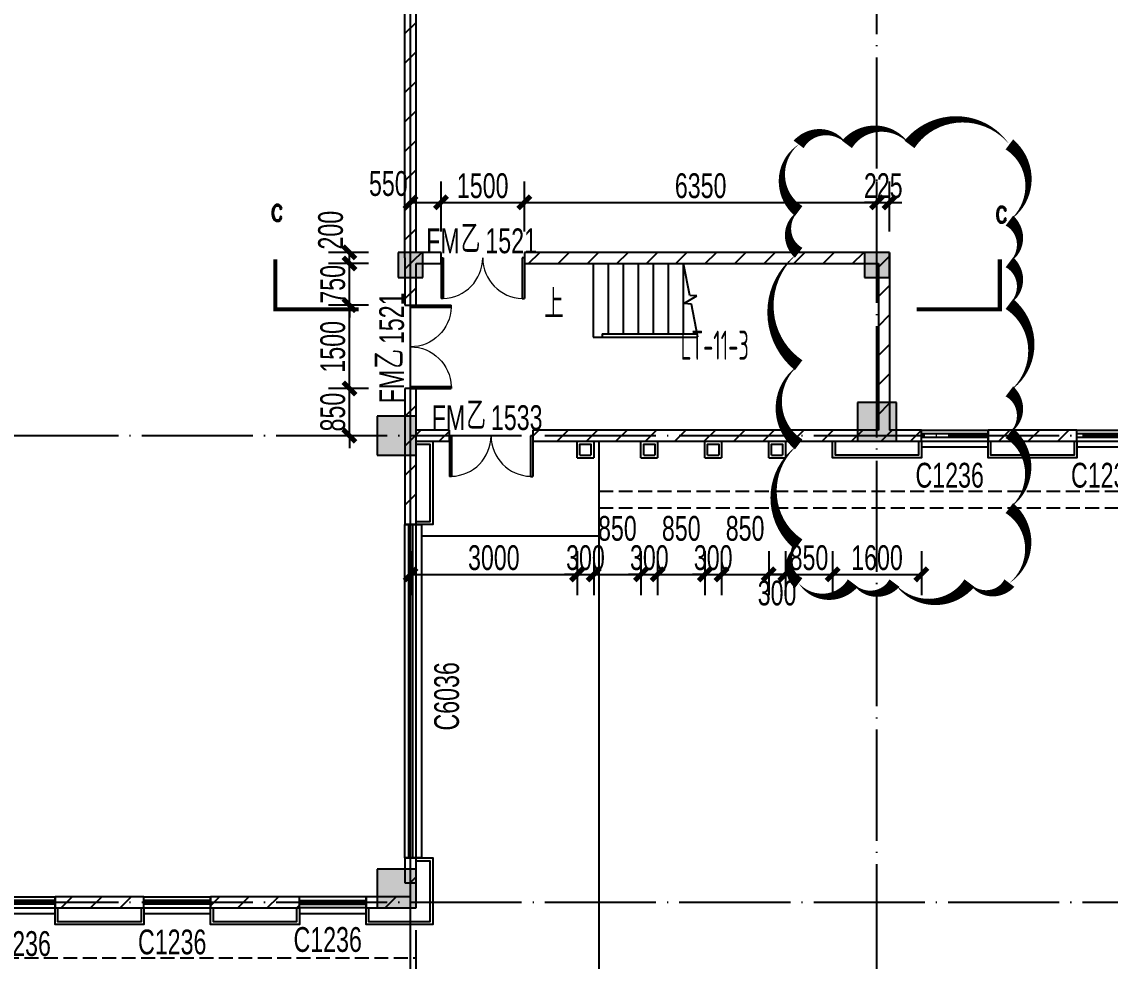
# Model space of a CAD drawing. Extents: x 1821501 to 1914341, y 446160 to 501460.
# Drawn here: x 1849641 to 1869241, y 455952 to 472860 of the extents above; entities that cross this region are included whole.
import ezdxf

# ---------------------------------------------------------------- set-up
doc = ezdxf.new("R2010")
doc.units = 0
doc.header["$LTSCALE"] = 1000
doc.linetypes.add('11#平面图$0$DASH', pattern=[0.35, 0.25, -0.1])
doc.linetypes.add('11#平面图$0$DOTE', pattern=[2.42, 2, -0.2, 0.02, -0.2])
doc.layers.get('0').update_dxf_attribs({"linetype": 'CONTINUOUS'})
doc.layers.get('Defpoints').update_dxf_attribs({"linetype": 'CONTINUOUS'})
for name, color, linetype in [('11#平面图$0$A-Anno-Dims', 3, 'CONTINUOUS'), ('11#平面图$0$A-Anno-Note', 241, 'CONTINUOUS'), ('11#平面图$0$A-Detl-Patt', 8, 'CONTINUOUS'), ('11#平面图$0$A-Grid', 222, '11#平面图$0$DOTE'), ('11#平面图$0$A-Roof', 131, 'CONTINUOUS'), ('11#平面图$0$A-Strs', 151, 'CONTINUOUS'), ('11#平面图$0$A-Wall-Patt', 13, 'CONTINUOUS'), ('11#平面图$0$DIM_SYMB', 3, 'CONTINUOUS'), ('11#平面图$0$PUB_HATCH', 8, 'CONTINUOUS'), ('11#平面图$0$PUB_TEXT', 7, 'CONTINUOUS'), ('11#平面图$0$S-Cols', 90, 'CONTINUOUS'), ('11#平面图$0$WALL', 2, 'CONTINUOUS'), ('11#平面图$0$WINDOW', 4, 'CONTINUOUS'), ('11#平面图$0$WINDOW_TEXT', 7, 'CONTINUOUS'), ('11#平面图$0$X-Revs-Clud', 1, 'CONTINUOUS')]:
    doc.layers.add(name, color=color, linetype=linetype)
doc.layers.add('11#平面图$0$尺寸标注-柱', color=3, linetype='CONTINUOUS', lineweight=18)
doc.styles.add('11#平面图$0$_TCH_DIM', font='JZFZ_ENA', dxfattribs={"width": 0.7, "bigfont": 'JZFZ_CNB'})
doc.styles.add('11#平面图$0$_TCH_DIM_T3', font='JZFZ_ENA', dxfattribs={"width": 0.7, "bigfont": 'JZFZ_CNB'})
doc.styles.add('11#平面图$0$_TCH_LABEL', font='ROMAND', dxfattribs={"width": 0.7, "height": 5, "bigfont": 'JZFZ_CNB'})
doc.styles.add('11#平面图$0$_TCH_WINDOW', font='JZFZ_ENA', dxfattribs={"width": 0.7, "height": 5, "bigfont": 'JZFZ_CNB'})
doc.styles.add('11#平面图$0$STANDARD', font='GBENOR', dxfattribs={"bigfont": 'GBCBIG'})
doc.dimstyles.new('11#平面图$0$_TCH_ARCH&&150', dxfattribs={"dimtxt": 446.25, "dimasz": 225, "dimexe": 375, "dimexo": 375, "dimgap": 75, "dimtad": 1, "dimdec": 0, "dimzin": 0, "dimdsep": 46, "dimtxsty": '11#平面图$0$_TCH_DIM_T3', "dimblk": '11#平面图$0$_ArchTick', "dimcen": 0.09, "dimclrt": 7, "dimazin": 2, "dimtfac": 1, "dimtdec": 0, "dimtix": 1, "dimtmove": 2, "dimatfit": 3, "dimtolj": 1, "dimtzin": 0, "dimarcsym": 0})
pattern_1 = [(45, (0, 269.27), (-265.16515, 265.16515), [])]

# ---------------------------------------------------------------- blocks, each defined once
blk = doc.blocks.new('11#平面图$0$_ArchTick')
at = {"color": 0, "linetype": 'ByBlock', "const_width": 0.4}
blk.add_lwpolyline([(-0.5, -0.5), (0.5, 0.5)], dxfattribs=at)
blk = doc.blocks.new('*D21')
at = {"layer": '11#平面图$0$A-Anno-Dims', "color": 0, "lineweight": -2, "transparency": 16777216}
for p, q in [((1856641, 463335), (1856641, 462540)), ((1859641, 463335), (1859641, 462540)), ((1856641, 462915), (1859641, 462915))]:
    blk.add_line(p, q, dxfattribs=at)
at = {"layer": 'Defpoints', "color": 0, "transparency": 16777216}
for p in [(1856641, 463710), (1859641, 463710), (1859641, 462915)]:
    blk.add_point(p, dxfattribs=at)
at = {"layer": '11#平面图$0$A-Anno-Dims', "color": 0, "lineweight": -2, "transparency": 16777216, "xscale": 225, "yscale": 225, "zscale": 225, "rotation": 180}
blk.add_blockref('11#平面图$0$_ArchTick', (1856641, 462915), dxfattribs=at)
at = {"layer": '11#平面图$0$A-Anno-Dims', "color": 0, "lineweight": -2, "transparency": 16777216, "xscale": 225, "yscale": 225, "zscale": 225}
blk.add_blockref('11#平面图$0$_ArchTick', (1859641, 462915), dxfattribs=at)
at = {"layer": '11#平面图$0$A-Anno-Dims', "color": 7, "transparency": 16777216, "insert": (1858141, 463213), "char_height": 446.2, "attachment_point": 5, "style": '11#平面图$0$_TCH_DIM_T3'}
blk.add_mtext('\\A1;3000', dxfattribs=at)
blk = doc.blocks.new('*D22')
at = {"layer": '11#平面图$0$A-Anno-Dims', "color": 0, "lineweight": -2, "transparency": 16777216}
for p, q in [((1859641, 463335), (1859641, 462540)), ((1859941, 463335), (1859941, 462540)), ((1859641, 462915), (1859416, 462915)), ((1859641, 462915), (1859941, 462915)), ((1859941, 462915), (1860166, 462915))]:
    blk.add_line(p, q, dxfattribs=at)
at = {"layer": 'Defpoints', "color": 0, "transparency": 16777216}
for p in [(1859641, 463710), (1859941, 463710), (1859941, 462915)]:
    blk.add_point(p, dxfattribs=at)
at = {"layer": '11#平面图$0$A-Anno-Dims', "color": 0, "lineweight": -2, "transparency": 16777216, "xscale": 225, "yscale": 225, "zscale": 225}
blk.add_blockref('11#平面图$0$_ArchTick', (1859641, 462915), dxfattribs=at)
at = {"layer": '11#平面图$0$A-Anno-Dims', "color": 0, "lineweight": -2, "transparency": 16777216, "xscale": 225, "yscale": 225, "zscale": 225, "rotation": 180}
blk.add_blockref('11#平面图$0$_ArchTick', (1859941, 462915), dxfattribs=at)
at = {"layer": '11#平面图$0$A-Anno-Dims', "color": 7, "transparency": 16777216, "insert": (1859791, 463213), "char_height": 446.2, "attachment_point": 5, "style": '11#平面图$0$_TCH_DIM_T3'}
blk.add_mtext('\\A1;300', dxfattribs=at)
blk = doc.blocks.new('*D23')
at = {"layer": '11#平面图$0$A-Anno-Dims', "color": 0, "lineweight": -2, "transparency": 16777216}
for p, q in [((1859941, 463335), (1859941, 462540)), ((1860791, 463335), (1860791, 462540)), ((1859941, 462915), (1860791, 462915))]:
    blk.add_line(p, q, dxfattribs=at)
at = {"layer": 'Defpoints', "color": 0, "transparency": 16777216}
for p in [(1859941, 463710), (1860791, 463710), (1860791, 462915)]:
    blk.add_point(p, dxfattribs=at)
at = {"layer": '11#平面图$0$A-Anno-Dims', "color": 0, "lineweight": -2, "transparency": 16777216, "xscale": 225, "yscale": 225, "zscale": 225, "rotation": 180}
blk.add_blockref('11#平面图$0$_ArchTick', (1859941, 462915), dxfattribs=at)
at = {"layer": '11#平面图$0$A-Anno-Dims', "color": 0, "lineweight": -2, "transparency": 16777216, "xscale": 225, "yscale": 225, "zscale": 225}
blk.add_blockref('11#平面图$0$_ArchTick', (1860791, 462915), dxfattribs=at)
at = {"layer": '11#平面图$0$A-Anno-Dims', "color": 7, "transparency": 16777216, "insert": (1860366, 463740), "char_height": 446.2, "attachment_point": 5, "style": '11#平面图$0$_TCH_DIM_T3'}
blk.add_mtext('\\A1;850', dxfattribs=at)
blk = doc.blocks.new('*D24')
at = {"layer": '11#平面图$0$A-Anno-Dims', "color": 0, "lineweight": -2, "transparency": 16777216}
for p, q in [((1860791, 463335), (1860791, 462540)), ((1861091, 463335), (1861091, 462540)), ((1860791, 462915), (1860566, 462915)), ((1860791, 462915), (1861091, 462915)), ((1861091, 462915), (1861316, 462915))]:
    blk.add_line(p, q, dxfattribs=at)
at = {"layer": 'Defpoints', "color": 0, "transparency": 16777216}
for p in [(1860791, 463710), (1861091, 463710), (1861091, 462915)]:
    blk.add_point(p, dxfattribs=at)
at = {"layer": '11#平面图$0$A-Anno-Dims', "color": 0, "lineweight": -2, "transparency": 16777216, "xscale": 225, "yscale": 225, "zscale": 225}
blk.add_blockref('11#平面图$0$_ArchTick', (1860791, 462915), dxfattribs=at)
at = {"layer": '11#平面图$0$A-Anno-Dims', "color": 0, "lineweight": -2, "transparency": 16777216, "xscale": 225, "yscale": 225, "zscale": 225, "rotation": 180}
blk.add_blockref('11#平面图$0$_ArchTick', (1861091, 462915), dxfattribs=at)
at = {"layer": '11#平面图$0$A-Anno-Dims', "color": 7, "transparency": 16777216, "insert": (1860941, 463213), "char_height": 446.2, "attachment_point": 5, "style": '11#平面图$0$_TCH_DIM_T3'}
blk.add_mtext('\\A1;300', dxfattribs=at)
blk = doc.blocks.new('*D25')
at = {"layer": '11#平面图$0$A-Anno-Dims', "color": 0, "lineweight": -2, "transparency": 16777216}
for p, q in [((1861091, 463335), (1861091, 462540)), ((1861941, 463335), (1861941, 462540)), ((1861091, 462915), (1861941, 462915))]:
    blk.add_line(p, q, dxfattribs=at)
at = {"layer": 'Defpoints', "color": 0, "transparency": 16777216}
for p in [(1861091, 463710), (1861941, 463710), (1861941, 462915)]:
    blk.add_point(p, dxfattribs=at)
at = {"layer": '11#平面图$0$A-Anno-Dims', "color": 0, "lineweight": -2, "transparency": 16777216, "xscale": 225, "yscale": 225, "zscale": 225, "rotation": 180}
blk.add_blockref('11#平面图$0$_ArchTick', (1861091, 462915), dxfattribs=at)
at = {"layer": '11#平面图$0$A-Anno-Dims', "color": 0, "lineweight": -2, "transparency": 16777216, "xscale": 225, "yscale": 225, "zscale": 225}
blk.add_blockref('11#平面图$0$_ArchTick', (1861941, 462915), dxfattribs=at)
at = {"layer": '11#平面图$0$A-Anno-Dims', "color": 7, "transparency": 16777216, "insert": (1861516, 463740), "char_height": 446.2, "attachment_point": 5, "style": '11#平面图$0$_TCH_DIM_T3'}
blk.add_mtext('\\A1;850', dxfattribs=at)
blk = doc.blocks.new('*D26')
at = {"layer": '11#平面图$0$A-Anno-Dims', "color": 0, "lineweight": -2, "transparency": 16777216}
for p, q in [((1861941, 463335), (1861941, 462540)), ((1862241, 463335), (1862241, 462540)), ((1861941, 462915), (1861716, 462915)), ((1861941, 462915), (1862241, 462915)), ((1862241, 462915), (1862466, 462915))]:
    blk.add_line(p, q, dxfattribs=at)
at = {"layer": 'Defpoints', "color": 0, "transparency": 16777216}
for p in [(1861941, 463710), (1862241, 463710), (1862241, 462915)]:
    blk.add_point(p, dxfattribs=at)
at = {"layer": '11#平面图$0$A-Anno-Dims', "color": 0, "lineweight": -2, "transparency": 16777216, "xscale": 225, "yscale": 225, "zscale": 225}
blk.add_blockref('11#平面图$0$_ArchTick', (1861941, 462915), dxfattribs=at)
at = {"layer": '11#平面图$0$A-Anno-Dims', "color": 0, "lineweight": -2, "transparency": 16777216, "xscale": 225, "yscale": 225, "zscale": 225, "rotation": 180}
blk.add_blockref('11#平面图$0$_ArchTick', (1862241, 462915), dxfattribs=at)
at = {"layer": '11#平面图$0$A-Anno-Dims', "color": 7, "transparency": 16777216, "insert": (1862091, 463213), "char_height": 446.2, "attachment_point": 5, "style": '11#平面图$0$_TCH_DIM_T3'}
blk.add_mtext('\\A1;300', dxfattribs=at)
blk = doc.blocks.new('*D27')
at = {"layer": '11#平面图$0$A-Anno-Dims', "color": 0, "lineweight": -2, "transparency": 16777216}
for p, q in [((1862241, 463335), (1862241, 462540)), ((1863091, 463335), (1863091, 462540)), ((1862241, 462915), (1863091, 462915))]:
    blk.add_line(p, q, dxfattribs=at)
at = {"layer": 'Defpoints', "color": 0, "transparency": 16777216}
for p in [(1862241, 463710), (1863091, 463710), (1863091, 462915)]:
    blk.add_point(p, dxfattribs=at)
at = {"layer": '11#平面图$0$A-Anno-Dims', "color": 0, "lineweight": -2, "transparency": 16777216, "xscale": 225, "yscale": 225, "zscale": 225, "rotation": 180}
blk.add_blockref('11#平面图$0$_ArchTick', (1862241, 462915), dxfattribs=at)
at = {"layer": '11#平面图$0$A-Anno-Dims', "color": 0, "lineweight": -2, "transparency": 16777216, "xscale": 225, "yscale": 225, "zscale": 225}
blk.add_blockref('11#平面图$0$_ArchTick', (1863091, 462915), dxfattribs=at)
at = {"layer": '11#平面图$0$A-Anno-Dims', "color": 7, "transparency": 16777216, "insert": (1862666, 463740), "char_height": 446.2, "attachment_point": 5, "style": '11#平面图$0$_TCH_DIM_T3'}
blk.add_mtext('\\A1;850', dxfattribs=at)
blk = doc.blocks.new('*D28')
at = {"layer": '11#平面图$0$A-Anno-Dims', "color": 0, "lineweight": -2, "transparency": 16777216}
for p, q in [((1863091, 463335), (1863091, 462540)), ((1863391, 463335), (1863391, 462540)), ((1863091, 462915), (1863391, 462915))]:
    blk.add_line(p, q, dxfattribs=at)
at = {"layer": 'Defpoints', "color": 0, "transparency": 16777216}
for p in [(1863091, 463710), (1863391, 463710), (1863391, 462915)]:
    blk.add_point(p, dxfattribs=at)
at = {"layer": '11#平面图$0$A-Anno-Dims', "color": 0, "lineweight": -2, "transparency": 16777216, "xscale": 225, "yscale": 225, "zscale": 225, "rotation": 180}
blk.add_blockref('11#平面图$0$_ArchTick', (1863091, 462915), dxfattribs=at)
at = {"layer": '11#平面图$0$A-Anno-Dims', "color": 0, "lineweight": -2, "transparency": 16777216, "xscale": 225, "yscale": 225, "zscale": 225}
blk.add_blockref('11#平面图$0$_ArchTick', (1863391, 462915), dxfattribs=at)
at = {"layer": '11#平面图$0$A-Anno-Dims', "color": 7, "transparency": 16777216, "insert": (1863241, 462577), "char_height": 446.2, "attachment_point": 5, "style": '11#平面图$0$_TCH_DIM_T3'}
blk.add_mtext('\\A1;300', dxfattribs=at)
blk = doc.blocks.new('*D29')
at = {"layer": '11#平面图$0$A-Anno-Dims', "color": 0, "lineweight": -2, "transparency": 16777216}
for p, q in [((1863391, 463335), (1863391, 462540)), ((1864241, 463335), (1864241, 462540)), ((1863391, 462915), (1863166, 462915)), ((1863391, 462915), (1864241, 462915)), ((1864241, 462915), (1864466, 462915))]:
    blk.add_line(p, q, dxfattribs=at)
at = {"layer": 'Defpoints', "color": 0, "transparency": 16777216}
for p in [(1863391, 463710), (1864241, 463710), (1864241, 462915)]:
    blk.add_point(p, dxfattribs=at)
at = {"layer": '11#平面图$0$A-Anno-Dims', "color": 0, "lineweight": -2, "transparency": 16777216, "xscale": 225, "yscale": 225, "zscale": 225}
blk.add_blockref('11#平面图$0$_ArchTick', (1863391, 462915), dxfattribs=at)
at = {"layer": '11#平面图$0$A-Anno-Dims', "color": 0, "lineweight": -2, "transparency": 16777216, "xscale": 225, "yscale": 225, "zscale": 225, "rotation": 180}
blk.add_blockref('11#平面图$0$_ArchTick', (1864241, 462915), dxfattribs=at)
at = {"layer": '11#平面图$0$A-Anno-Dims', "color": 7, "transparency": 16777216, "insert": (1863816, 463213), "char_height": 446.2, "attachment_point": 5, "style": '11#平面图$0$_TCH_DIM_T3'}
blk.add_mtext('\\A1;850', dxfattribs=at)
blk = doc.blocks.new('*D30')
at = {"layer": '11#平面图$0$A-Anno-Dims', "color": 0, "lineweight": -2, "transparency": 16777216}
for p, q in [((1864241, 463335), (1864241, 462540)), ((1865841, 463335), (1865841, 462540)), ((1864241, 462915), (1865841, 462915))]:
    blk.add_line(p, q, dxfattribs=at)
at = {"layer": 'Defpoints', "color": 0, "transparency": 16777216}
for p in [(1864241, 463710), (1865841, 463710), (1865841, 462915)]:
    blk.add_point(p, dxfattribs=at)
at = {"layer": '11#平面图$0$A-Anno-Dims', "color": 0, "lineweight": -2, "transparency": 16777216, "xscale": 225, "yscale": 225, "zscale": 225, "rotation": 180}
blk.add_blockref('11#平面图$0$_ArchTick', (1864241, 462915), dxfattribs=at)
at = {"layer": '11#平面图$0$A-Anno-Dims', "color": 0, "lineweight": -2, "transparency": 16777216, "xscale": 225, "yscale": 225, "zscale": 225}
blk.add_blockref('11#平面图$0$_ArchTick', (1865841, 462915), dxfattribs=at)
at = {"layer": '11#平面图$0$A-Anno-Dims', "color": 7, "transparency": 16777216, "insert": (1865041, 463213), "char_height": 446.2, "attachment_point": 5, "style": '11#平面图$0$_TCH_DIM_T3'}
blk.add_mtext('\\A1;1600', dxfattribs=at)
blk = doc.blocks.new('11#平面图$0$$DorLib2D$00000002')
for p, q in [((-0.5, 0), (-0.5, 0.4875)), ((-0.475, 0.4875), (-0.5, 0.4875)), ((-0.475, 0), (-0.475, 0.4875)), ((0.475, 0), (0.475, 0.4875)), ((0.475, 0.4875), (0.5, 0.4875)), ((0.5, 0), (0.5, 0.4875)), ((-0.5, 0), (-0.475, 0)), ((0.5, 0), (0.475, 0))]:
    blk.add_line(p, q)
at = {"lineweight": 13}
for centre, start, end in [((-0.4875, 0), 0, 88.53072), ((0.4875, 0), 91.46928, 180)]:
    blk.add_arc(centre, 0.4875, start, end, dxfattribs=at)
blk = doc.blocks.new('11#平面图$0$$TCHSYS$WIN2D')
for p, q in [((-0.5, 0.5), (0.5, 0.5)), ((-0.5, 0.5), (-0.5, -0.5)), ((0.5, 0.5), (0.5, -0.5)), ((0.5, 0.167), (-0.5, 0.167)), ((0.5, -0.167), (-0.5, -0.167)), ((-0.5, -0.5), (0.5, -0.5))]:
    blk.add_line(p, q)
blk = doc.blocks.new('11#平面图$0$$WINLIB2D$00000001')
at = {"color": 0}
for points in [[(-0.5, 0.5), (-0.5, -0.5)], [(-0.5, 0.5), (0.5, 0.5)], [(0.5, -0.5), (0.5, 0.5)], [(0.5, 0.1667), (-0.5, 0.1667)], [(0.5, -0.1667), (-0.5, -0.1667)], [(-0.5, -0.5), (0.5, -0.5)]]:
    blk.add_lwpolyline(points, dxfattribs=at)
blk = doc.blocks.new('11#平面图$0$A$C7CF12DCB')
at = {"layer": '11#平面图$0$A-Wall-Patt'}
for points in [[(25525, 11800), (25075, 11800), (25075, 11350), (25525, 11350)], [(33925, 11800), (33475, 11800), (33475, 11350), (33925, 11350)], [(34050, 9100), (33350, 9100), (33350, 8400), (34050, 8400)], [(25400, 8850), (24700, 8850), (24700, 8150), (25400, 8150)], [(25400, 700), (24700, 700), (24700, 0), (25400, 0)]]:
    blk.add_hatch(color=256, dxfattribs=at).paths.add_polyline_path(points)
at = {"layer": '11#平面图$0$S-Cols'}
for p, q in [((25525, 11800), (25075, 11800)), ((25075, 11800), (25075, 11350)), ((25525, 11350), (25525, 11800)), ((33925, 11800), (33475, 11800)), ((33475, 11800), (33475, 11350)), ((33925, 11350), (33925, 11800)), ((25075, 11350), (25525, 11350)), ((33475, 11350), (33925, 11350)), ((34050, 9100), (33350, 9100)), ((33350, 9100), (33350, 8400)), ((34050, 8400), (34050, 9100)), ((25400, 8850), (24700, 8850)), ((24700, 8850), (24700, 8150)), ((25400, 8150), (25400, 8850)), ((33350, 8400), (34050, 8400)), ((24700, 8150), (25400, 8150)), ((25400, 700), (24700, 700)), ((24700, 700), (24700, 0)), ((25400, 0), (25400, 700)), ((24700, 0), (25400, 0))]:
    blk.add_line(p, q, dxfattribs=at)
blk = doc.blocks.new('*D283')
at = {"layer": '11#平面图$0$A-Anno-Dims', "color": 0, "lineweight": -2, "transparency": 16777216}
for p, q in [((28259, 17400), (28259, 18299)), ((28809, 17400), (28809, 18299)), ((28259, 17924), (28809, 17924))]:
    blk.add_line(p, q, dxfattribs=at)
at = {"layer": 'Defpoints', "color": 0, "transparency": 16777216}
for p in [(28809, 17924), (28259, 17025), (28809, 17025)]:
    blk.add_point(p, dxfattribs=at)
at = {"layer": '11#平面图$0$A-Anno-Dims', "color": 0, "lineweight": -2, "transparency": 16777216, "xscale": 225, "yscale": 225, "zscale": 225, "rotation": 180}
blk.add_blockref('11#平面图$0$_ArchTick', (28259, 17924), dxfattribs=at)
at = {"layer": '11#平面图$0$A-Anno-Dims', "color": 0, "lineweight": -2, "transparency": 16777216, "xscale": 225, "yscale": 225, "zscale": 225}
blk.add_blockref('11#平面图$0$_ArchTick', (28809, 17924), dxfattribs=at)
at = {"layer": '11#平面图$0$A-Anno-Dims', "color": 7, "transparency": 16777216, "insert": (27860, 18261), "char_height": 446.2, "attachment_point": 5, "style": '11#平面图$0$_TCH_DIM_T3'}
blk.add_mtext('\\A1;550', dxfattribs=at)
blk = doc.blocks.new('*D284')
at = {"layer": '11#平面图$0$A-Anno-Dims', "color": 0, "lineweight": -2, "transparency": 16777216}
for p, q in [((28809, 17400), (28809, 18299)), ((30309, 17400), (30309, 18299)), ((28809, 17924), (30309, 17924))]:
    blk.add_line(p, q, dxfattribs=at)
at = {"layer": 'Defpoints', "color": 0, "transparency": 16777216}
for p in [(30309, 17924), (28809, 17025), (30309, 17025)]:
    blk.add_point(p, dxfattribs=at)
at = {"layer": '11#平面图$0$A-Anno-Dims', "color": 0, "lineweight": -2, "transparency": 16777216, "xscale": 225, "yscale": 225, "zscale": 225, "rotation": 180}
blk.add_blockref('11#平面图$0$_ArchTick', (28809, 17924), dxfattribs=at)
at = {"layer": '11#平面图$0$A-Anno-Dims', "color": 0, "lineweight": -2, "transparency": 16777216, "xscale": 225, "yscale": 225, "zscale": 225}
blk.add_blockref('11#平面图$0$_ArchTick', (30309, 17924), dxfattribs=at)
at = {"layer": '11#平面图$0$A-Anno-Dims', "color": 7, "transparency": 16777216, "insert": (29559, 18222), "char_height": 446.2, "attachment_point": 5, "style": '11#平面图$0$_TCH_DIM_T3'}
blk.add_mtext('\\A1;1500', dxfattribs=at)
blk = doc.blocks.new('*D285')
at = {"layer": '11#平面图$0$A-Anno-Dims', "color": 0, "lineweight": -2, "transparency": 16777216}
for p, q in [((30309, 17400), (30309, 18299)), ((36659, 17400), (36659, 18299)), ((30309, 17924), (36659, 17924))]:
    blk.add_line(p, q, dxfattribs=at)
at = {"layer": 'Defpoints', "color": 0, "transparency": 16777216}
for p in [(36659, 17924), (30309, 17025), (36659, 17025)]:
    blk.add_point(p, dxfattribs=at)
at = {"layer": '11#平面图$0$A-Anno-Dims', "color": 0, "lineweight": -2, "transparency": 16777216, "xscale": 225, "yscale": 225, "zscale": 225, "rotation": 180}
blk.add_blockref('11#平面图$0$_ArchTick', (30309, 17924), dxfattribs=at)
at = {"layer": '11#平面图$0$A-Anno-Dims', "color": 0, "lineweight": -2, "transparency": 16777216, "xscale": 225, "yscale": 225, "zscale": 225}
blk.add_blockref('11#平面图$0$_ArchTick', (36659, 17924), dxfattribs=at)
at = {"layer": '11#平面图$0$A-Anno-Dims', "color": 7, "transparency": 16777216, "insert": (33484, 18222), "char_height": 446.2, "attachment_point": 5, "style": '11#平面图$0$_TCH_DIM_T3'}
blk.add_mtext('\\A1;6350', dxfattribs=at)
blk = doc.blocks.new('*D286')
at = {"layer": '11#平面图$0$A-Anno-Dims', "color": 0, "lineweight": -2, "transparency": 16777216}
for p, q in [((36659, 17400), (36659, 18299)), ((36884, 17400), (36884, 18299)), ((36659, 17924), (36434, 17924)), ((36659, 17924), (36884, 17924)), ((36884, 17924), (37109, 17924))]:
    blk.add_line(p, q, dxfattribs=at)
at = {"layer": 'Defpoints', "color": 0, "transparency": 16777216}
for p in [(36884, 17924), (36659, 17025), (36884, 17025)]:
    blk.add_point(p, dxfattribs=at)
at = {"layer": '11#平面图$0$A-Anno-Dims', "color": 0, "lineweight": -2, "transparency": 16777216, "xscale": 225, "yscale": 225, "zscale": 225}
blk.add_blockref('11#平面图$0$_ArchTick', (36659, 17924), dxfattribs=at)
at = {"layer": '11#平面图$0$A-Anno-Dims', "color": 0, "lineweight": -2, "transparency": 16777216, "xscale": 225, "yscale": 225, "zscale": 225, "rotation": 180}
blk.add_blockref('11#平面图$0$_ArchTick', (36884, 17924), dxfattribs=at)
at = {"layer": '11#平面图$0$A-Anno-Dims', "color": 7, "transparency": 16777216, "insert": (36772, 18222), "char_height": 446.2, "attachment_point": 5, "style": '11#平面图$0$_TCH_DIM_T3'}
blk.add_mtext('\\A1;225', dxfattribs=at)
blk = doc.blocks.new('*D287')
at = {"layer": '11#平面图$0$A-Anno-Dims', "color": 0, "lineweight": -2, "transparency": 16777216}
for p, q in [((27159, 14575), (27159, 14800)), ((27504, 14575), (26784, 14575)), ((27159, 13725), (27159, 14575)), ((27504, 13725), (26784, 13725)), ((27159, 13725), (27159, 13500))]:
    blk.add_line(p, q, dxfattribs=at)
at = {"layer": 'Defpoints', "color": 0, "transparency": 16777216}
for p in [(27159, 14575), (27879, 14575), (27879, 13725)]:
    blk.add_point(p, dxfattribs=at)
at = {"layer": '11#平面图$0$A-Anno-Dims', "color": 0, "lineweight": -2, "transparency": 16777216, "xscale": 225, "yscale": 225, "zscale": 225}
for p, rotation in [((27159, 14575), 270), ((27159, 13725), 90)]:
    blk.add_blockref('11#平面图$0$_ArchTick', p, dxfattribs=dict(at, rotation=rotation))
at = {"layer": '11#平面图$0$A-Anno-Dims', "color": 7, "transparency": 16777216, "insert": (26861, 14150), "char_height": 446.2, "attachment_point": 5, "rotation": 90, "style": '11#平面图$0$_TCH_DIM_T3'}
blk.add_mtext('\\A1;850', dxfattribs=at)
blk = doc.blocks.new('*D288')
at = {"layer": '11#平面图$0$A-Anno-Dims', "color": 0, "lineweight": -2, "transparency": 16777216}
for p, q in [((27504, 16075), (26784, 16075)), ((27159, 14575), (27159, 16075)), ((27504, 14575), (26784, 14575))]:
    blk.add_line(p, q, dxfattribs=at)
at = {"layer": 'Defpoints', "color": 0, "transparency": 16777216}
for p in [(27159, 16075), (27879, 16075), (27879, 14575)]:
    blk.add_point(p, dxfattribs=at)
at = {"layer": '11#平面图$0$A-Anno-Dims', "color": 0, "lineweight": -2, "transparency": 16777216, "xscale": 225, "yscale": 225, "zscale": 225}
for p, rotation in [((27159, 16075), 90), ((27159, 14575), 270)]:
    blk.add_blockref('11#平面图$0$_ArchTick', p, dxfattribs=dict(at, rotation=rotation))
at = {"layer": '11#平面图$0$A-Anno-Dims', "color": 7, "transparency": 16777216, "insert": (26861, 15325), "char_height": 446.2, "attachment_point": 5, "rotation": 90, "style": '11#平面图$0$_TCH_DIM_T3'}
blk.add_mtext('\\A1;1500', dxfattribs=at)
blk = doc.blocks.new('*D289')
at = {"layer": '11#平面图$0$A-Anno-Dims', "color": 0, "lineweight": -2, "transparency": 16777216}
for p, q in [((27159, 16825), (27159, 17050)), ((27504, 16825), (26784, 16825)), ((27159, 16075), (27159, 16825)), ((27504, 16075), (26784, 16075)), ((27159, 16075), (27159, 15850))]:
    blk.add_line(p, q, dxfattribs=at)
at = {"layer": 'Defpoints', "color": 0, "transparency": 16777216}
for p in [(27159, 16825), (27879, 16825), (27879, 16075)]:
    blk.add_point(p, dxfattribs=at)
at = {"layer": '11#平面图$0$A-Anno-Dims', "color": 0, "lineweight": -2, "transparency": 16777216, "xscale": 225, "yscale": 225, "zscale": 225}
for p, rotation in [((27159, 16825), 270), ((27159, 16075), 90)]:
    blk.add_blockref('11#平面图$0$_ArchTick', p, dxfattribs=dict(at, rotation=rotation))
at = {"layer": '11#平面图$0$A-Anno-Dims', "color": 7, "transparency": 16777216, "insert": (26861, 16450), "char_height": 446.2, "attachment_point": 5, "rotation": 90, "style": '11#平面图$0$_TCH_DIM_T3'}
blk.add_mtext('\\A1;750', dxfattribs=at)
blk = doc.blocks.new('*D290')
at = {"layer": '11#平面图$0$A-Anno-Dims', "color": 0, "lineweight": -2, "transparency": 16777216}
for p, q in [((27504, 17025), (26784, 17025)), ((27159, 16825), (27159, 17025)), ((27504, 16825), (26784, 16825))]:
    blk.add_line(p, q, dxfattribs=at)
at = {"layer": 'Defpoints', "color": 0, "transparency": 16777216}
for p in [(27159, 17025), (27879, 17025), (27879, 16825)]:
    blk.add_point(p, dxfattribs=at)
at = {"layer": '11#平面图$0$A-Anno-Dims', "color": 0, "lineweight": -2, "transparency": 16777216, "xscale": 225, "yscale": 225, "zscale": 225}
for p, rotation in [((27159, 17025), 90), ((27159, 16825), 270)]:
    blk.add_blockref('11#平面图$0$_ArchTick', p, dxfattribs=dict(at, rotation=rotation))
at = {"layer": '11#平面图$0$A-Anno-Dims', "color": 7, "transparency": 16777216, "insert": (26822, 17424), "char_height": 446.2, "attachment_point": 5, "rotation": 90, "style": '11#平面图$0$_TCH_DIM_T3'}
blk.add_mtext('\\A1;200', dxfattribs=at)
blk = doc.blocks.new('11#平面图$0$A$C3E33233E')
at = {"layer": '11#平面图$0$A-Roof'}
for p, q in [((0, 0), (300, 0)), ((50, 50), (250, 50))]:
    blk.add_line(p, q, dxfattribs=at)
for points in [[(0, 0), (0, 300), (300, 300), (300, 0)], [(50, 50), (50, 250), (250, 250), (250, 50)]]:
    blk.add_lwpolyline(points, dxfattribs=at)
blk = doc.blocks.new('11#平面图$0$A$C39280DA7')
at = {"layer": '11#平面图$0$A-Anno-Note', "style": '11#平面图$0$STANDARD', "width": 0.6}
blk.add_text('LT-11-3', height=525, dxfattribs=at).set_placement((26331, -3097))
blk = doc.blocks.new('11#平面图$0$A$C124F583F')
at = {"layer": '11#平面图$0$A-Anno-Dims'}
for base, p1, p2, angle, picture, middle in [((28809.1, 17923.6), (28259.1, 17025), (28809.1, 17025), 0, '*D283', (27859.7, 18261.1)), ((27159.5, 17025), (27878.8, 16825), (27878.8, 17025), 90, '*D290', (26822, 17424.4))]:
    dim = blk.add_linear_dim(base=base, p1=p1, p2=p2, angle=angle, dimstyle='11#平面图$0$_TCH_ARCH&&150', dxfattribs=at)
    dim.commit()
    dim.dimension.update_dxf_attribs({"geometry": picture, "text_midpoint": middle, "dimtype": 129})
for p1, p2, distance, picture, middle in [((28809.1, 17025), (30309.1, 17025), 898.6, '*D284', (29559.1, 18221.7)), ((30309.1, 17025), (36659.1, 17025), 898.6, '*D285', (33484.1, 18221.7)), ((36659.1, 17025), (36884.1, 17025), 898.6, '*D286', (36771.6, 18221.7)), ((27878.8, 16075), (27878.8, 16825), 719.3, '*D289', (26861.3, 16450)), ((27878.8, 14575), (27878.8, 16075), 719.3, '*D288', (26861.3, 15325)), ((27878.8, 13725), (27878.8, 14575), 719.3, '*D287', (26861.3, 14150))]:
    dim = blk.add_aligned_dim(p1=p1, p2=p2, distance=distance, dimstyle='11#平面图$0$_TCH_ARCH&&150', dxfattribs=at)
    dim.commit()
    dim.dimension.update_dxf_attribs({"geometry": picture, "text_midpoint": middle})

msp = doc.modelspace()

# ---------------------------------------------------------------- hatches: boundary and pattern name
at = {"layer": '11#平面图$0$PUB_HATCH'}
h = msp.add_hatch(dxfattribs=at)
h.set_pattern_fill('普通砖', color=256, scale=150, style=0)
h.set_pattern_definition(pattern_1)
h.paths.add_polyline_path([(1856674, 468610.5), (1856740.6, 468710.5), (1856740.6, 482210.5), (1856607.3, 482210.5), (1856540.6, 482110.5), (1856540.6, 468610.5)])
h = msp.add_hatch(dxfattribs=at)
h.set_pattern_fill('普通砖', color=256, scale=150, style=0)
h.set_pattern_definition(pattern_1)
h.paths.add_polyline_path([(1856740.6, 468510.5), (1857190.6, 468510.5), (1857190.6, 468710.5), (1856740.6, 468710.5), (1856674, 468610.5)])
h = msp.add_hatch(dxfattribs=at)
h.set_pattern_fill('普通砖', color=256, scale=150, style=0)
h.set_pattern_definition(pattern_1)
h.paths.add_polyline_path([(1865265.6, 468710.5), (1858690.6, 468710.5), (1858690.6, 468510.5), (1865065.6, 468510.5)])
h = msp.add_hatch(dxfattribs=at)
h.set_pattern_fill('普通砖', color=256, scale=150, style=0)
h.set_pattern_definition(pattern_1)
h.paths.add_polyline_path([(1865265.6, 468710.5), (1865065.6, 468510.5), (1865065.6, 465510.5), (1865165.6, 465443.8), (1865265.6, 465510.5)])
h = msp.add_hatch(dxfattribs=at)
h.set_pattern_fill('普通砖', color=256, scale=150, style=0)
h.set_pattern_definition(pattern_1)
h.paths.add_polyline_path([(1856540.6, 468610.5), (1856540.6, 467760.5), (1856740.6, 467760.5), (1856740.6, 468510.5), (1856674, 468610.5)])
h = msp.add_hatch(dxfattribs=at)
h.set_pattern_fill('普通砖', color=256, scale=150, style=0)
h.set_pattern_definition(pattern_1)
h.paths.add_polyline_path([(1856740.6, 465510.5), (1856740.6, 466260.5), (1856540.6, 466260.5), (1856540.6, 465410.5), (1856674, 465410.5)])
h = msp.add_hatch(dxfattribs=at)
h.set_pattern_fill('普通砖', color=256, scale=150, style=0)
h.set_pattern_definition(pattern_1)
h.paths.add_polyline_path([(1856740.6, 465310.5), (1857340.6, 465310.5), (1857340.6, 465510.5), (1856740.6, 465510.5), (1856674, 465410.5)])
h = msp.add_hatch(dxfattribs=at)
h.set_pattern_fill('普通砖', color=256, scale=150, style=0)
h.set_pattern_definition(pattern_1)
h.paths.add_polyline_path([(1865065.6, 465510.5), (1858840.6, 465510.5), (1858840.6, 465310.5), (1865165.6, 465310.5), (1865165.6, 465443.8)])
h = msp.add_hatch(dxfattribs=at)
h.set_pattern_fill('普通砖', color=256, scale=150, style=0)
h.set_pattern_definition(pattern_1)
h.paths.add_polyline_path([(1865165.6, 465310.5), (1865840.6, 465310.5), (1865840.6, 465510.5), (1865265.6, 465510.5), (1865165.6, 465443.8)])
h = msp.add_hatch(dxfattribs=at)
h.set_pattern_fill('普通砖', color=256, scale=150, style=0)
h.set_pattern_definition(pattern_1)
h.paths.add_polyline_path([(1868640.6, 465510.5), (1867040.6, 465510.5), (1867040.6, 465310.5), (1868640.6, 465310.5)])
h = msp.add_hatch(dxfattribs=at)
h.set_pattern_fill('普通砖', color=256, scale=150, style=0)
h.set_pattern_definition(pattern_1)
h.paths.add_polyline_path([(1856540.6, 465410.5), (1856540.6, 463810.5), (1856740.6, 463810.5), (1856740.6, 465310.5), (1856674, 465410.5)])
h = msp.add_hatch(dxfattribs=at)
h.set_pattern_fill('普通砖', color=256, scale=150, style=0)
h.set_pattern_definition(pattern_1)
h.paths.add_polyline_path([(1856740.6, 457360.5), (1856740.6, 457810.5), (1856540.6, 457810.5), (1856540.6, 457360.5)])
h = msp.add_hatch(dxfattribs=at)
h.set_pattern_fill('普通砖', color=256, scale=150, style=0)
h.set_pattern_definition(pattern_1)
h.paths.add_polyline_path([(1851840.6, 457110.5), (1850240.6, 457110.5), (1850240.6, 456910.5), (1851840.6, 456910.5)])
h = msp.add_hatch(dxfattribs=at)
h.set_pattern_fill('普通砖', color=256, scale=150, style=0)
h.set_pattern_definition(pattern_1)
h.paths.add_polyline_path([(1854640.6, 457110.5), (1853040.6, 457110.5), (1853040.6, 456910.5), (1854640.6, 456910.5)])
h = msp.add_hatch(dxfattribs=at)
h.set_pattern_fill('普通砖', color=256, scale=150, style=0)
h.set_pattern_definition(pattern_1)
h.paths.add_polyline_path([(1856640.6, 457110.5), (1855840.6, 457110.5), (1855840.6, 456910.5), (1856640.6, 456910.5)])

# ---------------------------------------------------------------- linework, layer by layer
at = {"layer": '11#平面图$0$A-Anno-Dims', "const_width": 75}
for points in [[(1855706.1, 467684), (1854206.1, 467684), (1854206.1, 468584)], [(1867252.2, 468584), (1867252.2, 467684), (1865752.2, 467684)]]:
    msp.add_lwpolyline(points, dxfattribs=at)
at = {"layer": '11#平面图$0$A-Grid'}
for p, q in [((1856640.6, 450860.5), (1856640.6, 490610.5)), ((1856640.6, 454610.5), (1856640.6, 490610.5)), ((1865040.6, 450860.5), (1865040.6, 490610.5)), ((1907040.6, 465410.5), (1831440.6, 465410.5)), ((1907040.6, 457010.5), (1831440.6, 457010.5))]:
    msp.add_line(p, q, dxfattribs=at)
at = {"layer": '11#平面图$0$A-Roof'}
for p, q in [((1860040.6, 450810.2), (1860040.6, 463610.2)), ((1856740.6, 450810.2), (1856740.6, 456510.5))]:
    msp.add_line(p, q, dxfattribs=at)
at = {"layer": '11#平面图$0$A-Roof', "linetype": '11#平面图$0$DASH'}
for points in [[(1830440.6, 481460.5), (1830440.6, 456010.5), (1856740.6, 456010.5)], [(1860040.6, 464410.5), (1898490.6, 464410.5)], [(1860040.6, 464110.5), (1898490.6, 464110.5)]]:
    msp.add_lwpolyline(points, dxfattribs=at)
at = {"layer": '11#平面图$0$A-Roof'}
for points in [[(1856740.6, 465310.5), (1857040.6, 465310.5), (1857040.6, 463810.5), (1856740.6, 463810.5)], [(1856840.6, 463610.2), (1860040.6, 463610.2), (1860040.6, 465310.5)], [(1865840.6, 465210.5), (1865840.6, 465010.5), (1864240.6, 465010.5), (1864240.6, 465310.5)], [(1865790.6, 465310.5), (1865790.6, 465060.5), (1864290.6, 465060.5), (1864290.6, 465310.5)], [(1865840.6, 465310.5), (1865840.6, 465210.5), (1867040.6, 465210.5), (1867040.6, 465310.5)], [(1868640.6, 465210.5), (1868640.6, 465010.5), (1867040.6, 465010.5), (1867040.6, 465310.5)], [(1868590.6, 465310.5), (1868590.6, 465060.5), (1867090.6, 465060.5), (1867090.6, 465310.5)], [(1868640.6, 465310.5), (1868640.6, 465210.5), (1869840.6, 465210.5), (1869840.6, 465310.5)], [(1856740.6, 465260.5), (1856990.6, 465260.5), (1856990.6, 463860.5), (1856740.6, 463860.5)], [(1856740.6, 463810.5), (1856840.6, 463810.5), (1856840.6, 457810.5), (1856740.6, 457810.5)], [(1856740.6, 457810.5), (1857040.6, 457810.5), (1857040.6, 456610.5), (1855840.6, 456610.5), (1855840.6, 456910.5)], [(1856740.6, 457760.5), (1856990.6, 457760.5), (1856990.6, 456660.5), (1855890.6, 456660.5), (1855890.6, 456910.5)], [(1849040.6, 456910.5), (1849040.6, 456810.5), (1850240.6, 456810.5), (1850240.6, 456910.5)], [(1851840.6, 456810.5), (1851840.6, 456610.5), (1850240.6, 456610.5), (1850240.6, 456910.5)], [(1851790.6, 456910.5), (1851790.6, 456660.5), (1850290.6, 456660.5), (1850290.6, 456910.5)], [(1851840.6, 456910.5), (1851840.6, 456810.5), (1853040.6, 456810.5), (1853040.6, 456910.5)], [(1854640.6, 456810.5), (1854640.6, 456610.5), (1853040.6, 456610.5), (1853040.6, 456910.5)], [(1854590.6, 456910.5), (1854590.6, 456660.5), (1853090.6, 456660.5), (1853090.6, 456910.5)], [(1854640.6, 456910.5), (1854640.6, 456810.5), (1855840.6, 456810.5), (1855840.6, 456910.5)]]:
    msp.add_lwpolyline(points, dxfattribs=at)
at = {"layer": '11#平面图$0$A-Strs'}
for p, q in [((1859930.6, 468510.5), (1861555.7, 468510.5)), ((1859930.6, 468510.5), (1859930.6, 467185.5)), ((1860200.6, 468510.5), (1860200.6, 467245.5)), ((1860470.6, 468510.5), (1860470.6, 467245.5)), ((1860740.6, 468510.5), (1860740.6, 467245.5)), ((1861010.6, 468510.5), (1861010.6, 467245.5)), ((1861280.6, 468510.5), (1861280.6, 467245.5)), ((1861550.6, 468510.5), (1861550.6, 467245.5)), ((1861668.3, 467936.1), (1861555.7, 468510.5)), ((1861564.4, 467788.6), (1861794.7, 467927.5)), ((1861794.7, 467927.5), (1861668.3, 467936.1)), ((1861699.1, 467779.4), (1861564.4, 467788.6)), ((1861815.5, 467185.5), (1861699.1, 467779.4)), ((1859930.6, 467185.5), (1860090.6, 467185.5)), ((1860090.6, 467245.5), (1861803.7, 467245.5)), ((1860090.6, 467245.5), (1860090.6, 467185.5)), ((1860090.6, 467185.5), (1861815.5, 467185.5)), ((1860090.6, 467185.5), (1861815.5, 467185.5))]:
    msp.add_line(p, q, dxfattribs=at)
at = {"layer": '11#平面图$0$DIM_SYMB'}
msp.add_lwpolyline([(1859527.3, 467781, 0, 0, 0), (1860832.3, 467781, 120, 0, 0), (1861282.3, 467781, 0, 0, 0)], format="xyseb", dxfattribs=at)
at = {"layer": '11#平面图$0$WALL'}
for p, q in [((1856740.6, 468710.5), (1856740.6, 482210.5)), ((1856540.6, 468610.5), (1856540.6, 482110.5)), ((1857190.6, 468710.5), (1856740.6, 468710.5)), ((1857190.6, 468510.5), (1857190.6, 468710.5)), ((1865265.6, 468710.5), (1858690.6, 468710.5)), ((1858690.6, 468710.5), (1858690.6, 468510.5)), ((1865265.6, 468710.5), (1865265.6, 465510.5)), ((1856540.6, 468610.5), (1856540.6, 467760.5)), ((1856740.6, 467760.5), (1856740.6, 468510.5)), ((1856740.6, 468510.5), (1857190.6, 468510.5)), ((1858690.6, 468510.5), (1865065.6, 468510.5)), ((1865065.6, 468510.5), (1865065.6, 465510.5)), ((1856540.6, 467760.5), (1856740.6, 467760.5)), ((1856740.6, 466260.5), (1856540.6, 466260.5)), ((1856540.6, 466260.5), (1856540.6, 465410.5)), ((1856740.6, 465510.5), (1856740.6, 466260.5)), ((1857340.6, 465510.5), (1856740.6, 465510.5)), ((1857340.6, 465310.5), (1857340.6, 465510.5)), ((1865065.6, 465510.5), (1858840.6, 465510.5)), ((1858840.6, 465510.5), (1858840.6, 465310.5)), ((1865840.6, 465510.5), (1865265.6, 465510.5)), ((1865840.6, 465310.5), (1865840.6, 465510.5)), ((1868640.6, 465510.5), (1867040.6, 465510.5)), ((1867040.6, 465510.5), (1867040.6, 465310.5)), ((1868640.6, 465310.5), (1868640.6, 465510.5)), ((1856540.6, 465410.5), (1856540.6, 463810.5)), ((1856740.6, 465310.5), (1857340.6, 465310.5)), ((1856740.6, 463810.5), (1856740.6, 465310.5)), ((1858840.6, 465310.5), (1865165.6, 465310.5)), ((1865165.6, 465310.5), (1865840.6, 465310.5)), ((1867040.6, 465310.5), (1868640.6, 465310.5)), ((1856540.6, 463810.5), (1856740.6, 463810.5)), ((1856740.6, 457810.5), (1856540.6, 457810.5)), ((1856540.6, 457810.5), (1856540.6, 457360.5)), ((1856740.6, 457360.5), (1856740.6, 457810.5)), ((1856540.6, 457360.5), (1856740.6, 457360.5)), ((1851840.6, 457110.5), (1850240.6, 457110.5)), ((1850240.6, 457110.5), (1850240.6, 456910.5)), ((1851840.6, 456910.5), (1851840.6, 457110.5)), ((1854640.6, 457110.5), (1853040.6, 457110.5)), ((1853040.6, 457110.5), (1853040.6, 456910.5)), ((1854640.6, 456910.5), (1854640.6, 457110.5)), ((1856640.6, 457110.5), (1855840.6, 457110.5)), ((1855840.6, 457110.5), (1855840.6, 456910.5)), ((1856640.6, 456910.5), (1856640.6, 457110.5)), ((1850240.6, 456910.5), (1851840.6, 456910.5)), ((1853040.6, 456910.5), (1854640.6, 456910.5)), ((1855840.6, 456910.5), (1856640.6, 456910.5))]:
    msp.add_line(p, q, dxfattribs=at)
at = {"layer": '11#平面图$0$X-Revs-Clud'}
msp.add_lwpolyline([(1863630, 470653.3, 0, 225, 0.5), (1863630, 469453.3, 0, 225, 0.5), (1863630, 468703.3, 0, 225, 0.5), (1863630, 466678.3, 0, 225, 0.5), (1863630, 465253.3, 0, 225, 0.5), (1863630, 463453.3, 0, 225, 0.5), (1863630, 462757.7, 0, 225, 0.5), (1864605, 462757.7, 0, 225, 0.5), (1865355, 462757.7, 0, 225, 0.5), (1866705, 462757.7, 0, 225, 0.5), (1867424.6, 462757.7, 0, 225, 0.5), (1867424.6, 464107.7, 0, 225, 0.5), (1867424.6, 465457.7, 0, 225, 0.5), (1867424.6, 466207.7, 0, 225, 0.5), (1867424.6, 467782.7, 0, 225, 0.5), (1867424.6, 468532.7, 0, 225, 0.5), (1867424.6, 469282.7, 0, 225, 0.5), (1867424.6, 470653.3, 0, 225, 0.5), (1865624.6, 470653.3, 0, 225, 0.5), (1864499.6, 470653.3, 0, 225, 0.5)], format="xyseb", close=True, dxfattribs=at)

# ---------------------------------------------------------------- block references
at = {"layer": '11#平面图$0$A-Anno-Note'}
for name, p in [('11#平面图$0$A$C124F583F', (1828381.5, 451685.5)), ('11#平面图$0$A$C39280DA7', (1835174.5, 469873.8))]:
    msp.add_blockref(name, p, dxfattribs=at)
at = {"layer": '11#平面图$0$A-Detl-Patt'}
for p in [(1859640.6, 465010.5), (1860790.6, 465010.5), (1861940.6, 465010.5), (1863090.6, 465010.5)]:
    msp.add_blockref('11#平面图$0$A$C3E33233E', p, dxfattribs=at)
at = {"layer": '11#平面图$0$WINDOW', "xscale": -1500, "yscale": -1500, "zscale": -1500}
msp.add_blockref('11#平面图$0$$DorLib2D$00000002', (1857940.6, 468610.5), dxfattribs=at)
at = {"layer": '11#平面图$0$WINDOW', "xscale": 1500, "zscale": 1500}
for p, yscale, rotation in [((1856640.6, 467010.5), -1500, 89.99999999989161), ((1858090.6, 465410.5), 1500, 180)]:
    msp.add_blockref('11#平面图$0$$DorLib2D$00000002', p, dxfattribs=dict(at, yscale=yscale, rotation=rotation))
at = {"layer": '11#平面图$0$WINDOW'}
ref = msp.add_blockref('11#平面图$0$$TCHSYS$WIN2D', (1866440.6, 465410.5), dxfattribs=dict(at, xscale=-1200, yscale=200, zscale=-1200, rotation=180))
ref.add_attrib('A', 'C1236', (1865734.1, 464476.6), dxfattribs={"layer": '11#平面图$0$WINDOW_TEXT', "height": 446.25, "style": '11#平面图$0$_TCH_WINDOW', "width": 0.7})
ref = msp.add_blockref('11#平面图$0$$TCHSYS$WIN2D', (1869240.6, 465410.5), dxfattribs=dict(at, xscale=-1200, yscale=200, zscale=-1200, rotation=180))
ref.add_attrib('A', 'C1236', (1868534.1, 464476.6), dxfattribs={"layer": '11#平面图$0$WINDOW_TEXT', "height": 446.25, "style": '11#平面图$0$_TCH_WINDOW', "width": 0.7})
ref = msp.add_blockref('11#平面图$0$$WINLIB2D$00000001', (1856640.6, 460810.5), dxfattribs=dict(at, xscale=6000, yscale=200, zscale=6000, rotation=89.99999999989726))
ref.add_attrib('A', 'C6036', (1857513.7, 460103.9), dxfattribs={"layer": '11#平面图$0$WINDOW_TEXT', "height": 446.25, "rotation": 90, "style": '11#平面图$0$_TCH_WINDOW', "width": 0.7})
ref = msp.add_blockref('11#平面图$0$$TCHSYS$WIN2D', (1849640.6, 457010.5), dxfattribs=dict(at, xscale=-1200, yscale=200, zscale=-1200, rotation=180))
ref.add_attrib('A', 'C1236', (1848934.1, 456046.8), dxfattribs={"layer": '11#平面图$0$WINDOW_TEXT', "height": 446.25, "style": '11#平面图$0$_TCH_WINDOW', "width": 0.7})
ref = msp.add_blockref('11#平面图$0$$TCHSYS$WIN2D', (1852440.6, 457010.5), dxfattribs=dict(at, xscale=-1200, yscale=200, zscale=-1200, rotation=180))
ref.add_attrib('A', 'C1236', (1851734.1, 456076.2), dxfattribs={"layer": '11#平面图$0$WINDOW_TEXT', "height": 446.25, "style": '11#平面图$0$_TCH_WINDOW', "width": 0.7})
ref = msp.add_blockref('11#平面图$0$$TCHSYS$WIN2D', (1855240.6, 457010.5), dxfattribs=dict(at, xscale=1200, yscale=200, zscale=1200, rotation=180))
ref.add_attrib('A', 'C1236', (1854534.1, 456120), dxfattribs={"layer": '11#平面图$0$WINDOW_TEXT', "height": 446.25, "style": '11#平面图$0$_TCH_WINDOW', "width": 0.7})
at = {"layer": '11#平面图$0$尺寸标注-柱'}
msp.add_blockref('11#平面图$0$A$C7CF12DCB', (1831340.6, 456910.5), dxfattribs=at)

# ---------------------------------------------------------------- texts
at = {"layer": '11#平面图$0$A-Anno-Note', "style": '11#平面图$0$_TCH_LABEL', "width": 0.7}
for p in [(1854116.9, 469271.6), (1867163, 469241)]:
    msp.add_text('c', height=446.2, dxfattribs=at).set_placement(p)
at = {"layer": '11#平面图$0$PUB_TEXT', "style": '11#平面图$0$_TCH_DIM', "width": 0.7}
msp.add_text('上', height=525, dxfattribs=at).set_placement((1859048.9, 467518.5))
at = {"layer": '11#平面图$0$WINDOW_TEXT', "style": '11#平面图$0$_TCH_WINDOW', "width": 0.7}
for s, height, p in [('乙', 525, (1857547.7, 468694.6)), ('FM', 446.25, (1856922.9, 468694.6)), ('1521', 446.25, (1857988.7, 468694.6)), ('FM', 446.25, (1857022.8, 465512.6)), ('乙', 525, (1857647.5, 465512.6)), ('1533', 446.25, (1858088.5, 465512.6))]:
    msp.add_text(s, height=height, dxfattribs=at).set_placement(p)
for s, height, p in [('1521', 446.25, (1856523.2, 467059.9)), ('乙', 525, (1856523.2, 466618.9)), ('FM', 446.25, (1856523.2, 465994.2))]:
    msp.add_text(s, height=height, rotation=90, dxfattribs=at).set_placement(p)

# ---------------------------------------------------------------- dimensions: what is measured, and where the dimension line sits
at = {"layer": '11#平面图$0$A-Anno-Dims'}
for base, p1, p2, picture, middle in [((1860790.6, 462914.6), (1859940.6, 463709.9), (1860790.6, 463709.9), '*D23', (1860365.6, 463739.6)), ((1861940.6, 462914.6), (1861090.6, 463709.9), (1861940.6, 463709.9), '*D25', (1861515.6, 463739.6)), ((1863090.6, 462914.6), (1862240.6, 463709.9), (1863090.6, 463709.9), '*D27', (1862665.6, 463739.6)), ((1863390.6, 462914.6), (1863090.6, 463709.9), (1863390.6, 463709.9), '*D28', (1863240.6, 462577.1))]:
    dim = msp.add_linear_dim(base=base, p1=p1, p2=p2, angle=0, dimstyle='11#平面图$0$_TCH_ARCH&&150', dxfattribs=at)
    dim.commit()
    dim.dimension.update_dxf_attribs({"geometry": picture, "text_midpoint": middle, "dimtype": 129})
for p1, p2, picture, middle in [((1856640.6, 463709.9), (1859640.6, 463709.9), '*D21', (1858140.6, 463212.7)), ((1859640.6, 463709.9), (1859940.6, 463709.9), '*D22', (1859790.6, 463212.7)), ((1860790.6, 463709.9), (1861090.6, 463709.9), '*D24', (1860940.6, 463212.7)), ((1861940.6, 463709.9), (1862240.6, 463709.9), '*D26', (1862090.6, 463212.7)), ((1863390.6, 463709.9), (1864240.6, 463709.9), '*D29', (1863815.6, 463212.7)), ((1864240.6, 463709.9), (1865840.6, 463709.9), '*D30', (1865040.6, 463212.7))]:
    dim = msp.add_aligned_dim(p1=p1, p2=p2, distance=-795.3, dimstyle='11#平面图$0$_TCH_ARCH&&150', dxfattribs=at)
    dim.commit()
    dim.dimension.update_dxf_attribs({"geometry": picture, "text_midpoint": middle})

doc.saveas('drawing.dxf')
